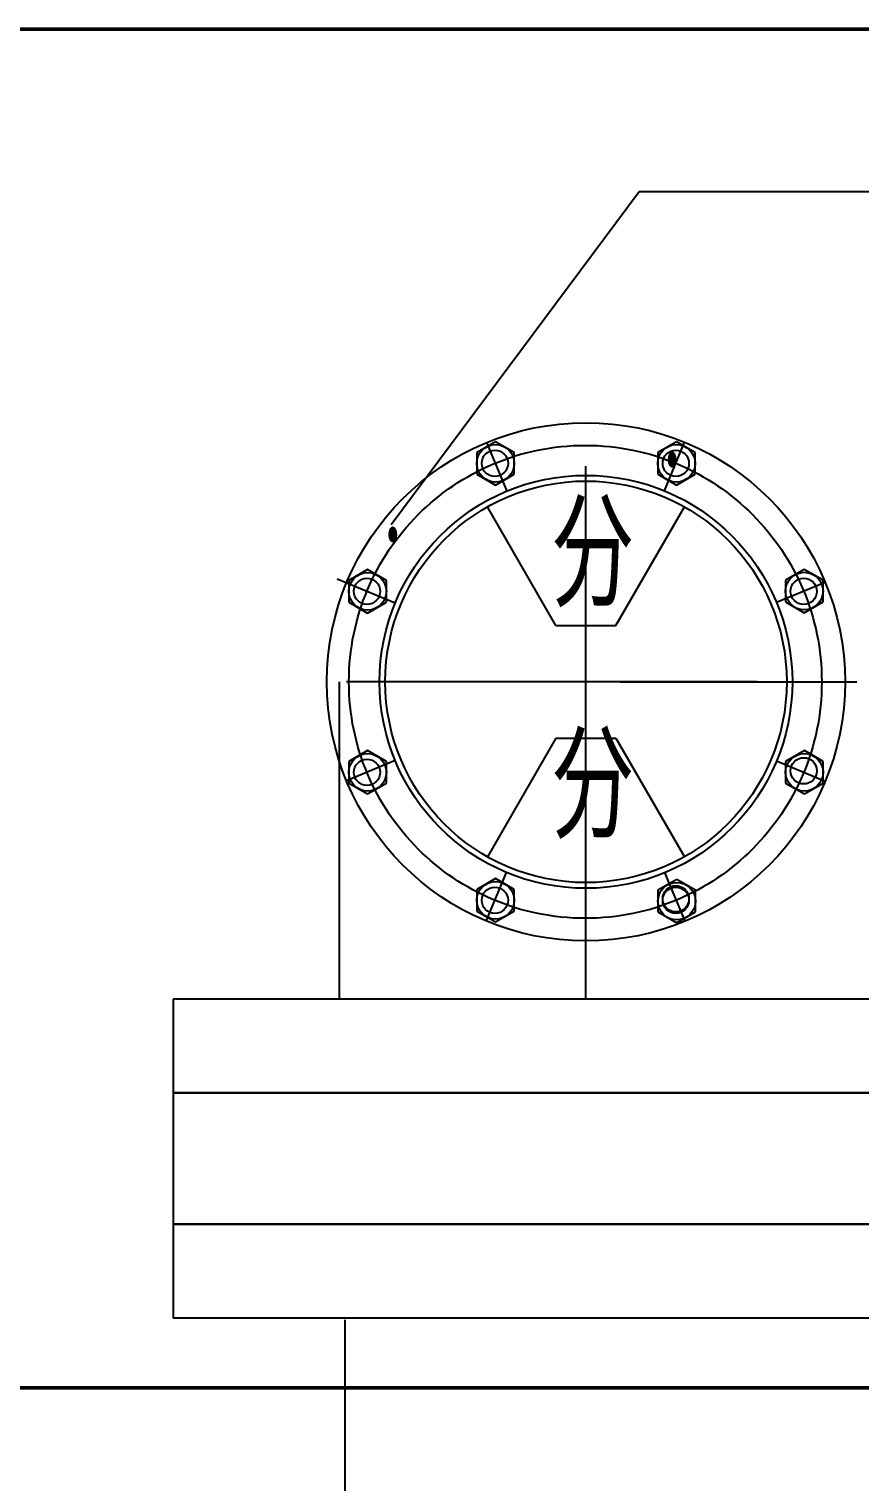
# Model space of a CAD drawing. Extents: x -61205 to 26665, y -81742 to 98141.
# Drawn here: x -38601.7 to -38380.2, y 14167 to 14554 of the extents above; entities that cross this region are included whole.
import ezdxf
from ezdxf.enums import TextEntityAlignment as Align

# ---------------------------------------------------------------- set-up
doc = ezdxf.new("R2010")
doc.units = 0
doc.header["$LTSCALE"] = 1000
doc.header["$MEASUREMENT"] = 0
doc.linetypes.add('CENTER2', pattern=[1.125, 0.75, -0.125, 0.125, -0.125])
doc.linetypes.add('G', pattern=[2, 1.25, -0.25, 0.25, -0.25])
for name, color, linetype in [('01', 7, 'CONTINUOUS'), ('02', 1, 'CONTINUOUS'), ('05', 4, 'G'), ('11', 6, 'CONTINUOUS'), ('EbLayer5', 3, 'CONTINUOUS')]:
    doc.layers.add(name, color=color, linetype=linetype)
doc.styles.add('intecad', font='geditxt.shx', dxfattribs={"width": 0.667, "bigfont": 'hzfs_1.shx'})

msp = doc.modelspace()

# ---------------------------------------------------------------- linework, layer by layer
at = {"layer": '01', "lineweight": 50}
for p, q in [((-38616.421, 14554.021), (-38108.421, 14554.021)), ((-38050.421, 14192.021), (-38674.421, 14192.021)), ((-38108.421, 14192.021), (-38616.421, 14192.021))]:
    msp.add_line(p, q, dxfattribs=at)
at = {"layer": '01'}
for p, q in [((-38439.055, 14510.621), (-38505.169, 14421.969)), ((-38266.297, 14510.621), (-38439.055, 14510.621)), ((-38477.364, 14444.099), (-38482.364, 14441.212)), ((-38482.364, 14441.212), (-38482.364, 14435.439)), ((-38472.364, 14441.212), (-38477.364, 14444.099)), ((-38472.364, 14435.439), (-38472.364, 14441.212)), ((-38429.146, 14444.099), (-38434.146, 14441.212)), ((-38434.146, 14441.212), (-38434.146, 14435.439)), ((-38424.146, 14441.212), (-38429.146, 14444.099)), ((-38424.146, 14435.439), (-38424.146, 14441.212)), ((-38453.255, 14295.621), (-38453.255, 14437.595)), ((-38482.364, 14435.439), (-38477.364, 14432.552)), ((-38477.364, 14432.552), (-38472.364, 14435.439)), ((-38434.146, 14435.439), (-38429.146, 14432.552)), ((-38429.146, 14432.552), (-38424.146, 14435.439)), ((-38461.255, 14395.121), (-38479.502, 14426.725)), ((-38445.255, 14395.121), (-38427.008, 14426.725)), ((-38511.459, 14410.004), (-38516.459, 14407.117)), ((-38506.459, 14407.117), (-38511.459, 14410.004)), ((-38395.08, 14410.076), (-38400.08, 14407.189)), ((-38390.08, 14407.189), (-38395.08, 14410.076)), ((-38516.459, 14407.117), (-38516.459, 14401.343)), ((-38506.459, 14401.343), (-38506.459, 14407.117)), ((-38400.08, 14407.189), (-38400.08, 14401.416)), ((-38390.08, 14401.416), (-38390.08, 14407.189)), ((-38516.459, 14401.343), (-38511.459, 14398.457)), ((-38511.459, 14398.457), (-38506.459, 14401.343)), ((-38400.08, 14401.416), (-38395.08, 14398.529)), ((-38395.08, 14398.529), (-38390.08, 14401.416)), ((-38461.255, 14395.121), (-38445.255, 14395.121)), ((-38519.055, 14380.121), (-38519.055, 14295.621)), ((-38454.055, 14380.121), (-38517.055, 14380.121)), ((-38407.628, 14380.121), (-38492.527, 14380.121)), ((-38444.055, 14380.121), (-38381.055, 14380.121)), ((-38461.255, 14365.121), (-38479.502, 14333.517)), ((-38461.255, 14365.121), (-38445.255, 14365.121)), ((-38445.255, 14365.121), (-38427.008, 14333.517)), ((-38511.459, 14361.786), (-38516.459, 14358.899)), ((-38506.459, 14358.899), (-38511.459, 14361.786)), ((-38395.05, 14361.786), (-38400.05, 14358.899)), ((-38390.05, 14358.899), (-38395.05, 14361.786)), ((-38516.459, 14358.899), (-38516.459, 14353.125)), ((-38506.459, 14353.125), (-38506.459, 14358.899)), ((-38400.05, 14358.899), (-38400.05, 14353.125)), ((-38390.05, 14353.125), (-38390.05, 14358.899)), ((-38516.459, 14353.125), (-38511.459, 14350.239)), ((-38511.459, 14350.239), (-38506.459, 14353.125)), ((-38400.05, 14353.125), (-38395.05, 14350.239)), ((-38395.05, 14350.239), (-38390.05, 14353.125)), ((-38477.364, 14327.69), (-38482.364, 14324.803)), ((-38482.364, 14324.803), (-38482.364, 14319.03)), ((-38472.364, 14324.803), (-38477.364, 14327.69)), ((-38472.364, 14319.03), (-38472.364, 14324.803)), ((-38429.067, 14327.47), (-38434.067, 14324.583)), ((-38424.067, 14324.583), (-38429.067, 14327.47)), ((-38434.067, 14324.583), (-38434.067, 14318.809)), ((-38424.067, 14318.809), (-38424.067, 14324.583)), ((-38482.364, 14319.03), (-38477.364, 14316.143)), ((-38477.364, 14316.143), (-38472.364, 14319.03)), ((-38434.067, 14318.809), (-38429.067, 14315.923)), ((-38429.067, 14315.923), (-38424.067, 14318.809)), ((-38563.255, 14295.621), (-38563.255, 14270.621)), ((-38123.255, 14295.621), (-38563.255, 14295.621)), ((-38563.255, 14270.621), (-38563.255, 14235.621)), ((-38563.255, 14270.621), (-38343.255, 14270.621)), ((-38173.255, 14270.621), (-38563.255, 14270.621)), ((-38563.255, 14235.621), (-38563.255, 14210.621)), ((-38343.255, 14235.621), (-38563.255, 14235.621)), ((-38563.255, 14235.621), (-38343.255, 14235.621)), ((-38343.255, 14210.621), (-38563.255, 14210.621)), ((-38517.455, 14134.421), (-38517.455, 14210.121))]:
    msp.add_line(p, q, dxfattribs=at)
for centre, radius in [((-38453.255, 14380.121), 69.036), ((-38477.364, 14438.326), 5), ((-38477.53, 14438.326), 3.5), ((-38429.146, 14438.326), 5), ((-38429.311, 14438.326), 3.5), ((-38453.255, 14380.121), 53.487), ((-38511.459, 14404.23), 5), ((-38511.625, 14404.23), 3.5), ((-38395.08, 14404.302), 5), ((-38395.216, 14404.23), 3.5), ((-38511.459, 14356.012), 5), ((-38395.05, 14356.012), 5), ((-38395.216, 14356.412), 3.5), ((-38511.625, 14356.012), 3.5), ((-38477.364, 14321.917), 5), ((-38477.53, 14321.917), 3.5), ((-38429.067, 14321.696), 5), ((-38429.311, 14322.317), 3.5), ((-38429.311, 14321.917), 3.5)]:
    msp.add_circle(centre, radius, dxfattribs=at)
at = {"layer": '05', "color": 1, "linetype": 'CENTER2', "lineweight": -3, "ltscale": 10}
for p, q in [((-38474.302, 14430.934), (-38479.674, 14443.902)), ((-38432.349, 14430.993), (-38426.977, 14443.961)), ((-38519.526, 14407.571), (-38504.068, 14401.169)), ((-38389.504, 14406.613), (-38402.471, 14401.24)), ((-38504.093, 14359.133), (-38517.06, 14353.76)), ((-38402.441, 14359.074), (-38389.474, 14353.702)), ((-38479.815, 14316.399), (-38474.444, 14329.366)), ((-38426.836, 14316.34), (-38432.207, 14329.308))]:
    msp.add_line(p, q, dxfattribs=at)
msp.add_circle((-38453.421, 14380.121), 63, dxfattribs=at)
at = {"layer": 'EbLayer5'}
msp.add_circle((-38453.255, 14380.121), 55, dxfattribs=at)

# ---------------------------------------------------------------- texts
at = {"layer": '02', "style": 'intecad', "width": 0.667}
for p in [(-38430.294, 14439.317, 0), (-38504.744, 14419.348, 0)]:
    msp.add_text('●', height=4, dxfattribs=at).set_placement(p, align=Align.MIDDLE)
at = {"layer": '11', "color": 7, "char_height": 24.5, "width": 27.153, "attachment_point": 1, "style": 'intecad'}
for insert in [(-38462.609, 14427.234), (-38462.609, 14365.528)]:
    msp.add_mtext('{\\f宋体|b0|i0|c134|p2;分}', dxfattribs=dict(at, insert=insert))

doc.saveas('drawing.dxf')
